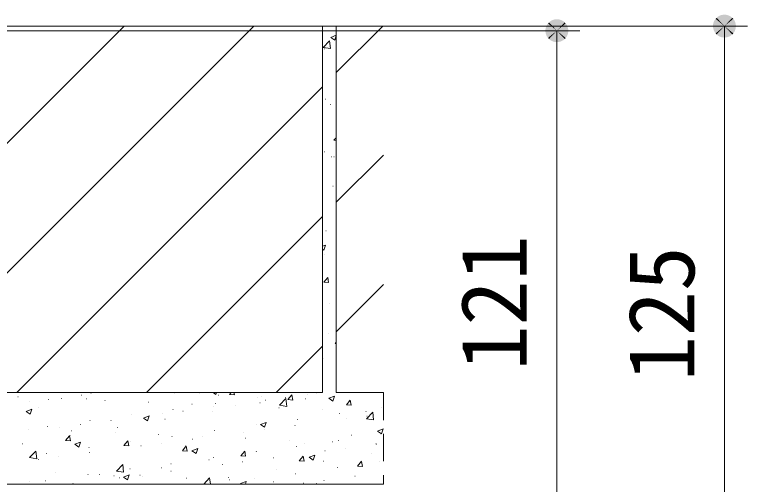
# Model space of a CAD drawing. Units: millimetres at full size, sheet at 1:5; details may follow other scales. Extents: x -1552 to 1963, y -1362 to 1348.
# Drawn here: x 1464.8 to 1624.7, y -661.4 to -558.9 of the extents above; entities that cross this region are included whole.
import ezdxf
from ezdxf.enums import TextEntityAlignment as Align

# ---------------------------------------------------------------- set-up
doc = ezdxf.new("R2010")
doc.units = ezdxf.units.MM
doc.header["$LTSCALE"] = 5
doc.linetypes.add('DASHED1', pattern=[1.8, 1.2, -0.6])
doc.layers.add('4-4', color=7, linetype='Continuous', lineweight=18)
doc.layers.add('4-E', color=7, linetype='Continuous', lineweight=18)
doc.styles.add('ＭＳ ゴシック', font='')
doc.styles.get('ＭＳ ゴシック').set_extended_font_data('MS Gothic')

msp = doc.modelspace()

# ---------------------------------------------------------------- linework, layer by layer
at = {"layer": '4-4'}
for p, q in [((1309.18, -562.412), (1588.118, -562.412)), ((1315.98, -561.412), (1624.695, -561.412)), ((1583.118, -562.412), (1583.118, -683.412)), ((1619.695, -561.412), (1619.695, -686.412))]:
    msp.add_line(p, q, dxfattribs=at)
for points in [[(1619.695, -561.412), (1617.768, -559.819), (1617.983, -559.59)], [(1619.695, -561.412), (1617.983, -559.59), (1618.225, -559.39)], [(1619.695, -561.412), (1618.225, -559.39), (1618.49, -559.222)], [(1619.695, -561.412), (1618.49, -559.222), (1618.774, -559.088)], [(1619.695, -561.412), (1618.774, -559.088), (1619.073, -558.991)], [(1619.695, -561.412), (1619.073, -558.991), (1619.381, -558.932)], [(1619.695, -561.412), (1619.381, -558.932), (1619.695, -558.912)], [(1619.695, -561.412), (1619.695, -558.912), (1620.008, -558.932)], [(1619.695, -561.412), (1620.008, -558.932), (1620.316, -558.991)], [(1619.695, -561.412), (1620.316, -558.991), (1620.615, -559.088)], [(1619.695, -561.412), (1620.615, -559.088), (1620.899, -559.222)], [(1619.695, -561.412), (1620.899, -559.222), (1621.164, -559.39)], [(1619.695, -561.412), (1621.164, -559.39), (1621.406, -559.59)], [(1619.695, -561.412), (1621.406, -559.59), (1621.621, -559.819)], [(1583.118, -562.412), (1580.856, -561.348), (1581.007, -561.073)], [(1583.118, -562.412), (1581.007, -561.073), (1581.192, -560.819)], [(1583.118, -562.412), (1581.192, -560.819), (1581.407, -560.59)], [(1583.118, -562.412), (1581.407, -560.59), (1581.649, -560.39)], [(1583.118, -562.412), (1581.649, -560.39), (1581.914, -560.222)], [(1583.118, -562.412), (1581.914, -560.222), (1582.198, -560.088)], [(1583.118, -562.412), (1582.198, -560.088), (1582.496, -559.991)], [(1583.118, -562.412), (1582.496, -559.991), (1582.805, -559.932)], [(1583.118, -562.412), (1582.805, -559.932), (1583.118, -559.912)], [(1583.118, -562.412), (1583.118, -559.912), (1583.432, -559.932)], [(1583.118, -562.412), (1583.432, -559.932), (1583.74, -559.991)], [(1583.118, -562.412), (1583.74, -559.991), (1584.038, -560.088)], [(1583.118, -562.412), (1584.038, -560.088), (1584.323, -560.222)], [(1583.118, -562.412), (1584.323, -560.222), (1584.588, -560.39)], [(1583.118, -562.412), (1584.588, -560.39), (1584.83, -560.59)], [(1583.118, -562.412), (1584.83, -560.59), (1585.044, -560.819)], [(1583.118, -562.412), (1585.044, -560.819), (1585.229, -561.073)], [(1583.118, -562.412), (1585.229, -561.073), (1585.38, -561.348)], [(1619.695, -561.412), (1617.2, -561.255), (1617.239, -560.944)], [(1619.695, -561.412), (1617.2, -561.569), (1617.2, -561.255)], [(1619.695, -561.412), (1617.239, -560.944), (1617.317, -560.64)], [(1619.695, -561.412), (1617.317, -560.64), (1617.433, -560.348)], [(1619.695, -561.412), (1617.433, -560.348), (1617.584, -560.073)], [(1619.695, -561.412), (1617.584, -560.073), (1617.768, -559.819)], [(1619.695, -561.412), (1621.621, -559.819), (1621.805, -560.073)], [(1619.695, -561.412), (1621.805, -560.073), (1621.957, -560.348)], [(1619.695, -561.412), (1621.957, -560.348), (1622.072, -560.64)], [(1619.695, -561.412), (1622.072, -560.64), (1622.15, -560.944)], [(1619.695, -561.412), (1622.15, -560.944), (1622.19, -561.255)], [(1619.695, -561.412), (1622.19, -561.255), (1622.19, -561.569)], [(1583.118, -562.412), (1580.623, -562.255), (1580.662, -561.944)], [(1583.118, -562.412), (1580.623, -562.569), (1580.623, -562.255)], [(1583.118, -562.412), (1580.662, -562.881), (1580.623, -562.569)], [(1583.118, -562.412), (1580.662, -561.944), (1580.741, -561.64)], [(1583.118, -562.412), (1580.741, -563.185), (1580.662, -562.881)], [(1583.118, -562.412), (1580.741, -561.64), (1580.856, -561.348)], [(1583.118, -562.412), (1580.856, -563.477), (1580.741, -563.185)], [(1583.118, -562.412), (1581.007, -563.752), (1580.856, -563.477)], [(1583.118, -562.412), (1581.192, -564.006), (1581.007, -563.752)], [(1583.118, -562.412), (1581.407, -564.235), (1581.192, -564.006)], [(1583.118, -562.412), (1581.649, -564.435), (1581.407, -564.235)], [(1583.118, -562.412), (1581.914, -564.603), (1581.649, -564.435)], [(1583.118, -562.412), (1582.198, -564.737), (1581.914, -564.603)], [(1583.118, -562.412), (1582.496, -564.834), (1582.198, -564.737)], [(1583.118, -562.412), (1582.805, -564.893), (1582.496, -564.834)], [(1583.118, -562.412), (1583.118, -564.912), (1582.805, -564.893)], [(1583.118, -562.412), (1585.38, -561.348), (1585.496, -561.64)], [(1583.118, -562.412), (1585.496, -561.64), (1585.574, -561.944)], [(1583.118, -562.412), (1585.574, -561.944), (1585.613, -562.255)], [(1583.118, -562.412), (1585.613, -562.255), (1585.613, -562.569)], [(1583.118, -562.412), (1583.432, -564.893), (1583.118, -564.912)], [(1583.118, -562.412), (1583.74, -564.834), (1583.432, -564.893)], [(1583.118, -562.412), (1584.038, -564.737), (1583.74, -564.834)], [(1583.118, -562.412), (1584.323, -564.603), (1584.038, -564.737)], [(1583.118, -562.412), (1584.588, -564.435), (1584.323, -564.603)], [(1583.118, -562.412), (1584.83, -564.235), (1584.588, -564.435)], [(1583.118, -562.412), (1585.044, -564.006), (1584.83, -564.235)], [(1583.118, -562.412), (1585.229, -563.752), (1585.044, -564.006)], [(1583.118, -562.412), (1585.38, -563.477), (1585.229, -563.752)], [(1583.118, -562.412), (1585.496, -563.185), (1585.38, -563.477)], [(1583.118, -562.412), (1585.574, -562.881), (1585.496, -563.185)], [(1583.118, -562.412), (1585.613, -562.569), (1585.574, -562.881)], [(1619.695, -561.412), (1617.239, -561.881), (1617.2, -561.569)], [(1619.695, -561.412), (1617.317, -562.185), (1617.239, -561.881)], [(1619.695, -561.412), (1617.433, -562.477), (1617.317, -562.185)], [(1619.695, -561.412), (1617.584, -562.752), (1617.433, -562.477)], [(1619.695, -561.412), (1617.768, -563.006), (1617.584, -562.752)], [(1619.695, -561.412), (1617.983, -563.235), (1617.768, -563.006)], [(1619.695, -561.412), (1618.225, -563.435), (1617.983, -563.235)], [(1619.695, -561.412), (1618.49, -563.603), (1618.225, -563.435)], [(1619.695, -561.412), (1618.774, -563.737), (1618.49, -563.603)], [(1619.695, -561.412), (1619.073, -563.834), (1618.774, -563.737)], [(1619.695, -561.412), (1619.381, -563.893), (1619.073, -563.834)], [(1619.695, -561.412), (1619.695, -563.912), (1619.381, -563.893)], [(1619.695, -561.412), (1620.008, -563.893), (1619.695, -563.912)], [(1619.695, -561.412), (1620.316, -563.834), (1620.008, -563.893)], [(1619.695, -561.412), (1620.615, -563.737), (1620.316, -563.834)], [(1619.695, -561.412), (1620.899, -563.603), (1620.615, -563.737)], [(1619.695, -561.412), (1621.164, -563.435), (1620.899, -563.603)], [(1619.695, -561.412), (1621.406, -563.235), (1621.164, -563.435)], [(1619.695, -561.412), (1621.621, -563.006), (1621.406, -563.235)], [(1619.695, -561.412), (1621.805, -562.752), (1621.621, -563.006)], [(1619.695, -561.412), (1621.957, -562.477), (1621.805, -562.752)], [(1619.695, -561.412), (1622.072, -562.185), (1621.957, -562.477)], [(1619.695, -561.412), (1622.15, -561.881), (1622.072, -562.185)], [(1619.695, -561.412), (1622.19, -561.569), (1622.15, -561.881)]]:
    msp.add_solid(points, dxfattribs=at)
at = {"layer": '4-E', "color": 2}
for p, q in [((1531.98, -561.412), (1421.98, -561.412)), ((1421.98, -628.128), (1488.696, -561.412)), ((1436.98, -641.412), (1516.98, -561.412)), ((1531.98, -561.412), (1531.98, -641.412)), ((1531.98, -562.412), (1534.98, -562.412)), ((1534.98, -561.412), (1534.98, -641.412)), ((1545.264, -561.412), (1534.98, -561.412)), ((1534.98, -571.56), (1545.127, -561.412)), ((1465.265, -641.412), (1531.98, -574.697)), ((1534.98, -599.844), (1545.264, -589.561)), ((1493.549, -641.412), (1531.98, -602.981)), ((1534.98, -628.128), (1545.264, -617.845)), ((1521.833, -641.412), (1531.98, -631.265)), ((1531.98, -641.412), (1421.98, -641.412)), ((1545.264, -641.412), (1534.98, -641.412)), ((1545.264, -661.412), (1340.058, -661.412))]:
    msp.add_line(p, q, dxfattribs=at)
at = {"layer": '4-E'}
for p, q in [((1533.765, -563.87), (1534.98, -563.403)), ((1533.765, -563.87), (1534.65, -564.467)), ((1534.65, -564.467), (1534.98, -563.481)), ((1532.122, -566.07), (1533.704, -566.315)), ((1532.123, -566.071), (1533.508, -564.627)), ((1533.704, -566.316), (1533.507, -564.627)), ((1532.404, -566.346), (1532.454, -566.346)), ((1532.579, -577.372), (1532.629, -577.372)), ((1533.678, -578.489), (1533.728, -578.489)), ((1534.48, -586.333), (1534.98, -585.812)), ((1534.48, -586.333), (1534.98, -586.41)), ((1532.352, -588.861), (1532.402, -588.861)), ((1533.964, -589.962), (1534.014, -589.962)), ((1534.454, -589.919), (1534.504, -589.919)), ((1534.227, -596.345), (1534.277, -596.345)), ((1532.707, -606.098), (1532.757, -606.098)), ((1531.98, -609.485), (1532.645, -609.23)), ((1532.284, -610.305), (1532.645, -609.23)), ((1531.98, -610.1), (1532.284, -610.305)), ((1532.299, -611.375), (1532.349, -611.375)), ((1532.245, -617.319), (1533.102, -616.297)), ((1533.305, -617.412), (1533.1, -616.298)), ((1532.245, -617.319), (1533.308, -617.412)), ((1533.481, -622.031), (1533.531, -622.031)), ((1533.254, -628.458), (1533.304, -628.458)), ((1534.712, -630.693), (1534.98, -630.373)), ((1534.712, -630.693), (1534.98, -630.716)), ((1532.247, -633.89), (1532.297, -633.89)), ((1465.508, -642.327), (1465.558, -642.327)), ((1475, -642.728), (1475.05, -642.728)), ((1479.298, -641.958), (1479.348, -641.958)), ((1480.401, -642.789), (1480.451, -642.789)), ((1481.428, -641.57), (1481.478, -641.57)), ((1499.725, -641.543), (1499.775, -641.543)), ((1504.744, -641.412), (1505.182, -641.48)), ((1505.181, -641.481), (1505.173, -641.412)), ((1508.08, -641.412), (1508.693, -641.826)), ((1508.693, -641.826), (1508.831, -641.412)), ((1509.216, -641.944), (1509.266, -641.944)), ((1511.673, -641.835), (1512.028, -641.412)), ((1511.673, -641.836), (1512.736, -641.928)), ((1512.734, -641.929), (1512.638, -641.412)), ((1517.685, -642.514), (1517.735, -642.514)), ((1518.708, -642.345), (1518.758, -642.345)), ((1522.576, -644.179), (1523.961, -642.735)), ((1523.9, -642.483), (1523.95, -642.483)), ((1524.157, -644.424), (1523.961, -642.736)), ((1524.426, -642.951), (1525.283, -641.93)), ((1525.486, -643.045), (1525.281, -641.93)), ((1528.199, -642.746), (1528.249, -642.746)), ((1528.668, -641.892), (1528.718, -641.892)), ((1530.633, -641.596), (1530.683, -641.596)), ((1533.361, -642.653), (1534.606, -642.175)), ((1533.361, -642.653), (1534.245, -643.25)), ((1534.245, -643.25), (1534.605, -642.175)), ((1468.069, -643.436), (1468.119, -643.436)), ((1472.193, -642.903), (1472.243, -642.903)), ((1484.491, -643.129), (1484.541, -643.129)), ((1493.982, -643.53), (1494.032, -643.53)), ((1503.474, -643.931), (1503.524, -643.931)), ((1508.556, -643.766), (1508.606, -643.766)), ((1512.965, -644.332), (1513.015, -644.332)), ((1518.299, -643.672), (1518.349, -643.672)), ((1519.448, -643.069), (1519.498, -643.069)), ((1522.576, -644.178), (1524.157, -644.423)), ((1524.426, -642.951), (1525.489, -643.044)), ((1537.179, -644.067), (1538.036, -643.045)), ((1537.179, -644.067), (1538.242, -644.16)), ((1537.69, -643.147), (1537.74, -643.147)), ((1538.239, -644.16), (1538.034, -643.046)), ((1467.317, -645.539), (1468.562, -645.062)), ((1467.317, -645.54), (1468.201, -646.136)), ((1468.201, -646.136), (1468.562, -645.062)), ((1470.032, -644.569), (1470.082, -644.569)), ((1497.035, -646.02), (1497.085, -646.02)), ((1499.321, -645.099), (1499.371, -645.099)), ((1501.486, -645.434), (1501.536, -645.434)), ((1507.93, -645.452), (1507.98, -645.452)), ((1508.22, -644.547), (1508.27, -644.547)), ((1522.456, -644.733), (1522.506, -644.733)), ((1531.948, -645.134), (1531.998, -645.134)), ((1535.684, -645.961), (1535.734, -645.961)), ((1541.439, -645.535), (1541.489, -645.535)), ((1541.552, -647.122), (1542.937, -645.678)), ((1543.132, -647.367), (1542.936, -645.678)), ((1544.813, -644.709), (1544.863, -644.709)), ((1481.211, -647.489), (1481.261, -647.489)), ((1485.806, -647.498), (1485.856, -647.498)), ((1490.34, -646.237), (1490.39, -646.237)), ((1492.869, -646.963), (1494.114, -646.485)), ((1492.869, -646.964), (1493.754, -647.56)), ((1493.754, -647.56), (1494.114, -646.486)), ((1497.561, -647.232), (1497.611, -647.232)), ((1526.449, -647.294), (1526.499, -647.294)), ((1537.185, -647.131), (1537.235, -647.131)), ((1541.551, -647.121), (1543.133, -647.366)), ((1541.636, -646.545), (1541.686, -646.545)), ((1471.977, -648.822), (1472.027, -648.822)), ((1474.621, -648.97), (1474.671, -648.97)), ((1479.072, -648.384), (1479.122, -648.384)), ((1487.192, -649.011), (1487.242, -649.011)), ((1517.468, -648.433), (1517.518, -648.433)), ((1518.421, -648.388), (1519.306, -648.984)), ((1518.422, -648.387), (1519.666, -647.909)), ((1519.306, -648.984), (1519.666, -647.91)), ((1525.956, -648.609), (1526.006, -648.609)), ((1467.714, -649.378), (1467.764, -649.378)), ((1475.881, -651.862), (1476.738, -650.841)), ((1476.942, -651.956), (1476.736, -650.841)), ((1476.823, -650.791), (1476.873, -650.791)), ((1477.205, -649.779), (1477.255, -649.779)), ((1486.696, -650.18), (1486.746, -650.18)), ((1496.188, -650.581), (1496.238, -650.581)), ((1508.34, -649.685), (1508.39, -649.685)), ((1514.771, -650.081), (1514.821, -650.081)), ((1519.222, -649.495), (1519.272, -649.495)), ((1538.303, -650.721), (1538.353, -650.721)), ((1543.974, -649.811), (1545.219, -649.333)), ((1543.974, -649.812), (1544.858, -650.408)), ((1544.597, -650.628), (1544.647, -650.628)), ((1544.858, -650.408), (1545.218, -649.334)), ((1475.881, -651.862), (1476.944, -651.955)), ((1477.93, -652.698), (1479.175, -652.22)), ((1478.814, -653.295), (1479.175, -652.22)), ((1488.634, -652.978), (1489.491, -651.956)), ((1489.695, -653.071), (1489.489, -651.957)), ((1490.124, -652.156), (1490.174, -652.156)), ((1499.105, -651.018), (1499.155, -651.018)), ((1503.542, -651.56), (1503.592, -651.56)), ((1505.679, -650.982), (1505.729, -650.982)), ((1515.17, -651.383), (1515.22, -651.383)), ((1524.662, -651.784), (1524.712, -651.784)), ((1534.153, -652.185), (1534.203, -652.185)), ((1535.468, -651.88), (1535.518, -651.88)), ((1466.454, -652.571), (1466.504, -652.571)), ((1477.93, -652.698), (1478.815, -653.295)), ((1480.995, -653.408), (1481.045, -653.408)), ((1488.634, -652.978), (1489.697, -653.071)), ((1492.357, -653.032), (1492.407, -653.032)), ((1496.808, -652.446), (1496.858, -652.446)), ((1501.387, -654.094), (1502.244, -653.072)), ((1502.448, -654.187), (1502.242, -653.073)), ((1503.482, -654.122), (1504.727, -653.644)), ((1504.367, -654.719), (1504.727, -653.644)), ((1526.233, -653.213), (1526.283, -653.213)), ((1527.934, -652.501), (1527.984, -652.501)), ((1536.959, -653.557), (1537.009, -653.557)), ((1543.644, -652.586), (1543.694, -652.586)), ((1543.692, -652.671), (1543.742, -652.671)), ((1468.006, -655.612), (1469.588, -655.857)), ((1468.007, -655.613), (1469.392, -654.169)), ((1469.588, -655.858), (1469.391, -654.169)), ((1471.76, -654.741), (1471.81, -654.741)), ((1474.394, -655.397), (1474.444, -655.397)), ((1481.128, -654.511), (1481.178, -654.511)), ((1501.387, -654.094), (1502.45, -654.187)), ((1503.482, -654.122), (1504.367, -654.719)), ((1508.123, -655.603), (1508.173, -655.603)), ((1514.14, -655.209), (1514.997, -654.188)), ((1514.14, -655.209), (1515.203, -655.302)), ((1515.201, -655.303), (1514.995, -654.188)), ((1517.252, -654.352), (1517.302, -654.352)), ((1517.565, -654.28), (1517.615, -654.28)), ((1521.279, -655.622), (1521.329, -655.622)), ((1526.893, -656.325), (1527.75, -655.304)), ((1527.953, -656.419), (1527.748, -655.304)), ((1529.034, -655.546), (1529.919, -656.143)), ((1529.035, -655.546), (1530.279, -655.068)), ((1529.919, -656.143), (1530.279, -655.068)), ((1532.508, -654.143), (1532.558, -654.143)), ((1542.563, -654.625), (1542.613, -654.625)), ((1469.943, -655.983), (1469.993, -655.983)), ((1486.982, -658.556), (1488.367, -657.112)), ((1488.563, -658.801), (1488.367, -657.112)), ((1498.889, -656.937), (1498.939, -656.937)), ((1507.196, -656.06), (1507.246, -656.06)), ((1510.094, -657.094), (1510.144, -657.094)), ((1514.545, -656.508), (1514.595, -656.508)), ((1526.893, -656.325), (1527.956, -656.418)), ((1532.194, -656.405), (1532.244, -656.405)), ((1539.646, -657.441), (1540.503, -656.419)), ((1540.706, -657.534), (1540.501, -656.42)), ((1544.38, -656.547), (1544.43, -656.547)), ((1486.982, -658.555), (1488.563, -658.8)), ((1489.908, -658.075), (1489.958, -658.075)), ((1496.827, -657.84), (1496.877, -657.84)), ((1498.865, -658.572), (1498.915, -658.572)), ((1521.825, -658.184), (1521.875, -658.184)), ((1535.252, -657.799), (1535.302, -657.799)), ((1539.646, -657.441), (1540.709, -657.534)), ((1473.743, -658.864), (1473.793, -658.864)), ((1480.779, -659.327), (1480.829, -659.327)), ((1483.234, -659.265), (1483.284, -659.265)), ((1486.458, -659.62), (1486.508, -659.62)), ((1487.68, -660.045), (1487.73, -660.045)), ((1488.543, -659.857), (1489.788, -659.379)), ((1488.543, -659.857), (1489.428, -660.453)), ((1489.427, -660.453), (1489.788, -659.379)), ((1492.131, -659.459), (1492.181, -659.459)), ((1492.725, -659.666), (1492.775, -659.666)), ((1502.217, -660.067), (1502.267, -660.067)), ((1506.041, -661.412), (1507.343, -660.055)), ((1507.5, -661.412), (1507.342, -660.055)), ((1511.456, -659.964), (1511.506, -659.964)), ((1517.036, -660.27), (1517.086, -660.27)), ((1526.017, -659.132), (1526.067, -659.132)), ((1539.015, -659.683), (1539.065, -659.683)), ((1468, -660.851), (1468.05, -660.851)), ((1471.544, -660.66), (1471.594, -660.66)), ((1476.089, -661.4), (1476.139, -661.4)), ((1477.491, -661.252), (1477.541, -661.252)), ((1511.708, -660.468), (1511.758, -660.468)), ((1514.095, -661.28), (1515.34, -660.803)), ((1514.095, -661.281), (1514.29, -661.412)), ((1515.136, -661.412), (1515.34, -660.803)), ((1521.199, -660.869), (1521.249, -660.869)), ((1527.83, -661.156), (1527.88, -661.156)), ((1530.691, -661.27), (1530.741, -661.27)), ((1532.281, -660.57), (1532.331, -660.57))]:
    msp.add_line(p, q, dxfattribs=at)
at = {"layer": '4-E', "linetype": 'DASHED1'}
msp.add_line((1545.264, -641.412), (1545.264, -661.412), dxfattribs=at)

# ---------------------------------------------------------------- texts
at = {"layer": '4-4', "color": 2, "style": 'ＭＳ ゴシック'}
for s, p in [('121', (1580.897, -636.59)), ('125', (1617.473, -638.918))]:
    msp.add_text(s, height=14.44, rotation=90, dxfattribs=at).set_placement(p, align=Align.BOTTOM_LEFT)

doc.saveas('drawing.dxf')
